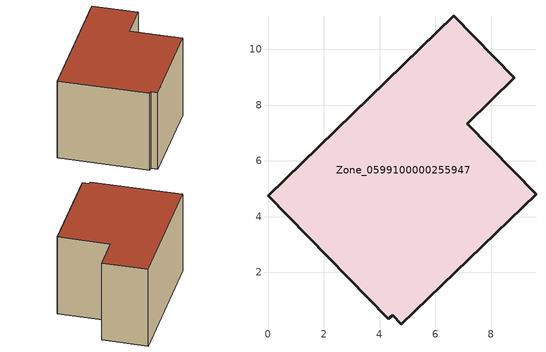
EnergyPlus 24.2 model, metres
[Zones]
Zone_0599100000255947
 floor ground (C_G): 4.47,0.46 4.31,0.34 0,4.75 6.66,11.2 8.83,8.97 7.15,7.33 9.61,4.8 4.79,0.14 z0
 wall outside (C_F): 6.66,11.2 0,4.75 4.31,0.34 4.47,0.46 4.79,0.14 9.61,4.8 7.15,7.33 8.83,8.97 6.66,11.2 z0:5.89
 roof outside (C_R): 4.79,0.14 9.61,4.8 7.15,7.33 8.83,8.97 6.66,11.2 0,4.75 4.31,0.34 4.47,0.46 z5.89
[BUILDING]
Pand.0599100000255947: North Axis=0; Terrain=City; Loads Convergence Tolerance Value=0.04; Temperature Convergence Tolerance Value=0.4; Solar Distribution=FullExterior; Maximum Number of Warmup Days=25; Minimum Number of Warmup Days=1
[Site:Location]
Rotterdam.The.Hague.AP_ZH_NLD Design_Conditions: Latitude=51.96; Longitude=4.45; Time Zone=1; Elevation=-4.5
[SITE:GROUNDTEMPERATURE:BUILDINGSURFACE]
18, 18, 18, 18, 18, 18, 18, 18, 18, 18, 18, 18
[MATERIAL] Thermal Absorptance=0.9; Solar Absorptance=0.7; Visible Absorptance=0.7
Name | Roughness | Thickness | Conductivity | Density | Specific Heat
G.TI.1975-1991 | MediumSmooth | 0.15 | 0.288461 | 540 | 1210
F.TI.1975-1991 | Rough | 0.3 | 0.230769 | 1920 | 840
R.TI.1975-1991 | MediumRough | 0.2 | 0.153846 | 1500 | 1000
[CONSTRUCTION]
C_G: G.TI.1975-1991
C_F: F.TI.1975-1991
C_R: R.TI.1975-1991
[ZONE]
Zone_0599100000255947: Type=1; Multiplier=1; Ceiling Height=Autocalculate; Volume=Autocalculate; Floor Area=autocalculate; Part of Total Floor Area=Yes
[ZONEINFILTRATION:DESIGNFLOWRATE]
Infil_Zone_0599100000255947: Zone or ZoneList or Space or SpaceList=Zone_0599100000255947; Schedule=AlwaysOn; Design Flow Rate Calculation Method=Flow/Area; Flow Rate per Floor Area=0.003; Constant Term Coefficient=1; Temperature Term Coefficient=0; Velocity Term Coefficient=0; Velocity Squared Term Coefficient=0
[HVACTEMPLATE:ZONE:IDEALLOADSAIRSYSTEM]
Zone_0599100000255947: Maximum Heating Supply Air Temperature=50; Minimum Cooling Supply Air Temperature=13; Maximum Heating Supply Air Humidity Ratio=0.0156; Minimum Cooling Supply Air Humidity Ratio=0.0077; Heating Limit=NoLimit; Cooling Limit=NoLimit; Dehumidification Control Type=ConstantSensibleHeatRatio; Cooling Sensible Heat Ratio=0.7; Dehumidification Setpoint=60; Humidification Control Type=None; Humidification Setpoint=30; Outdoor Air Method=None; Outdoor Air Flow Rate per Person=0.00944; Outdoor Air Flow Rate per Zone Floor Area=0; Outdoor Air Flow Rate per Zone=0; Demand Controlled Ventilation Type=None; Outdoor Air Economizer Type=NoEconomizer; Heat Recovery Type=None; Sensible Heat Recovery Effectiveness=0.7; Latent Heat Recovery Effectiveness=0.65
[ZONECONTROL:THERMOSTAT]
ThermostatControl_Zone_0599100000255947: Zone or ZoneList=Zone_0599100000255947; Control Type Schedule=DualSetpointControlType; Control 1=Thermostat_Zone_0599100000255947; Temperature Difference Between Cutout And Setpoint=0
[THERMOSTATSETPOINT:DUALSETPOINT]
Thermostat_Zone_0599100000255947: Heating Setpoint Temperature Schedule=HeatingSetpoint_Zone_0599100000255947; Cooling Setpoint Temperature Schedule=CoolingSetpoint_Zone_0599100000255947
[SCHEDULE:COMPACT]
HeatingSetpoint_Zone_0599100000255947: Through: 12/31, For: AllDays, Until: 24:00, 21
CoolingSetpoint_Zone_0599100000255947: Through: 12/31, For: AllDays, Until: 24:00, 24
DualSetpointControlType: Through: 12/31, For: AllDays, Until: 24:00, 4
AlwaysOn: Through: 12/31, For: AllDays, Until: 24:00, 1
